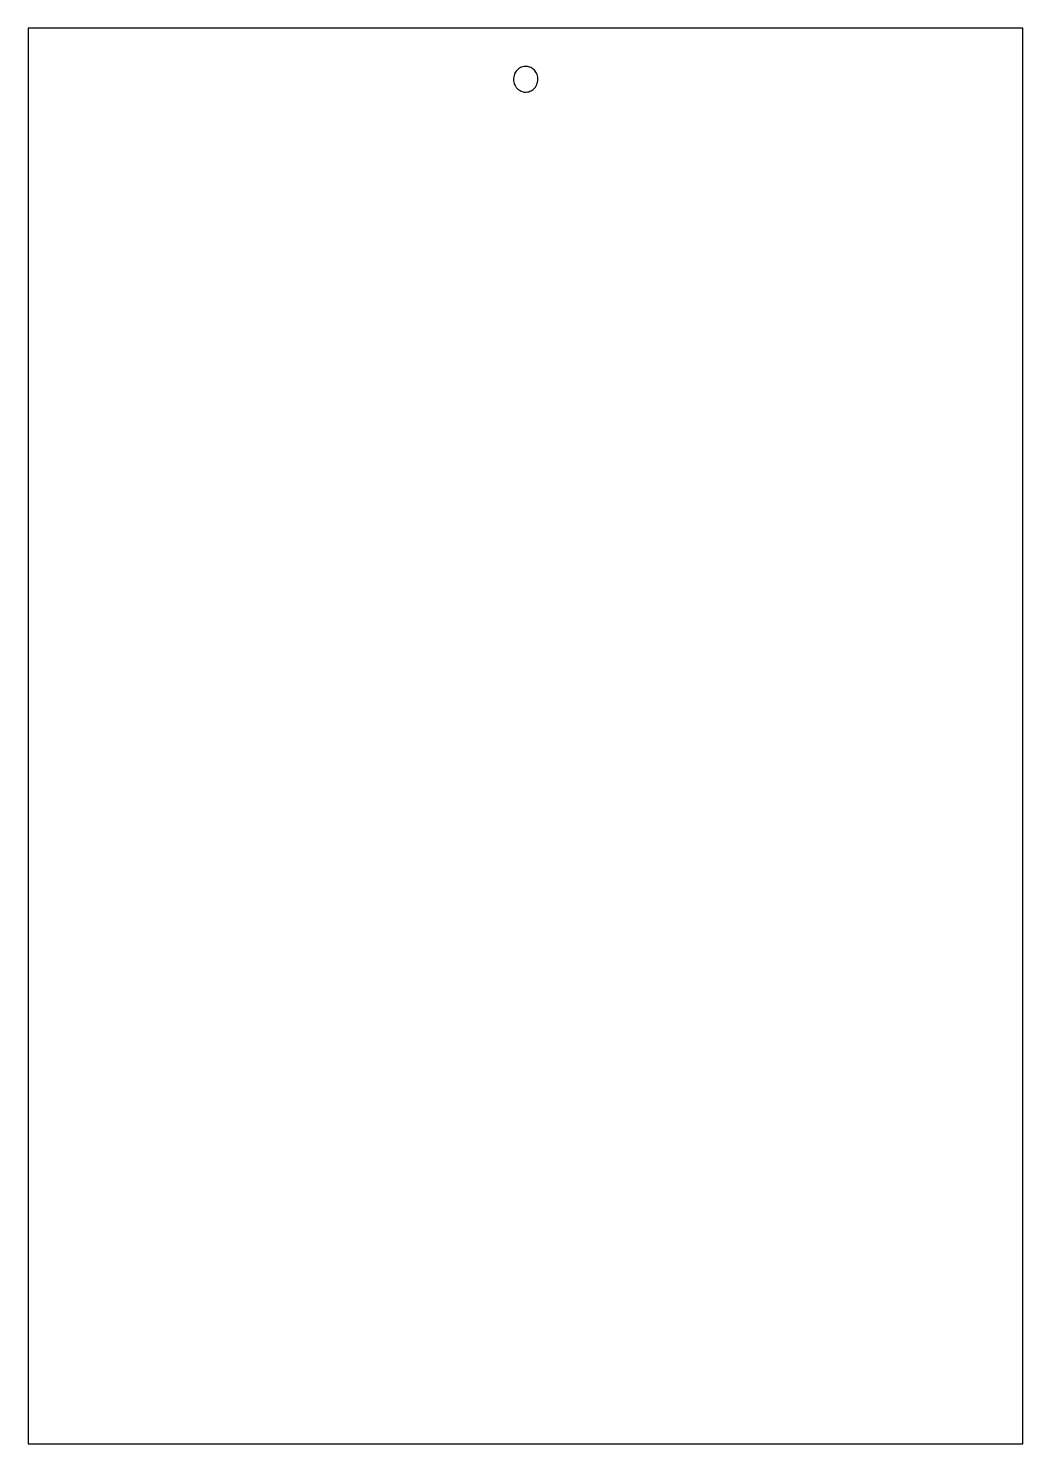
# Model space of a CAD drawing. Header units: millimetres. Extents: x -275 to -10, y -80 to 297.
import ezdxf

# ---------------------------------------------------------------- set-up
doc = ezdxf.new("R2010")
doc.units = ezdxf.units.MM
doc.layers.get('0').update_dxf_attribs({"linetype": 'CONTINUOUS'})

msp = doc.modelspace()

# ---------------------------------------------------------------- linework, layer by layer
msp.add_lwpolyline([(-275, 296.75), (-275, -80.25), (-10, -80.25), (-10, 296.75)], close=True)
msp.add_open_spline([(-142.45, 279.75), (-142.57, 279.75), (-142.69, 279.76), (-143.18, 279.82), (-143.58, 279.93), (-144.19, 280.28), (-144.41, 280.43), (-144.78, 280.78), (-144.95, 280.98), (-145.1, 281.19), (-145.35, 281.56), (-145.52, 281.97), (-145.72, 282.86), (-145.73, 283.35), (-145.55, 284.32), (-145.36, 284.74), (-144.93, 285.44), (-144.62, 285.77), (-144.04, 286.19), (-143.68, 286.4), (-142.76, 286.6), (-142.34, 286.61), (-141.58, 286.49), (-141.19, 286.37), (-140.47, 285.93), (-140.17, 285.65), (-139.65, 284.98), (-139.45, 284.56), (-139.18, 283.62), (-139.18, 283.16), (-139.27, 282.32), (-139.42, 281.86), (-139.93, 280.93), (-140.27, 280.62), (-140.83, 280.18), (-141.2, 279.98), (-141.81, 279.81), (-142.1, 279.75), (-142.45, 279.75)], degree=3, knots=[1.967389, 1.967389, 1.967389, 1.967389, 2.013771, 2.013771, 2.143828, 2.143828, 2.221371, 2.221371, 2.299828, 2.299828, 2.299828, 2.432911, 2.432911, 2.580498, 2.580498, 2.744284, 2.744284, 2.94107, 2.94107, 3.06563, 3.06563, 3.167105, 3.167105, 3.256093, 3.256093, 3.334619, 3.334619, 3.428028, 3.428028, 3.537882, 3.537882, 3.679651, 3.679651, 3.860166, 3.860166, 4.128748, 4.128748, 4.267217, 4.267217, 4.267217, 4.267217])

doc.saveas('drawing.dxf')
